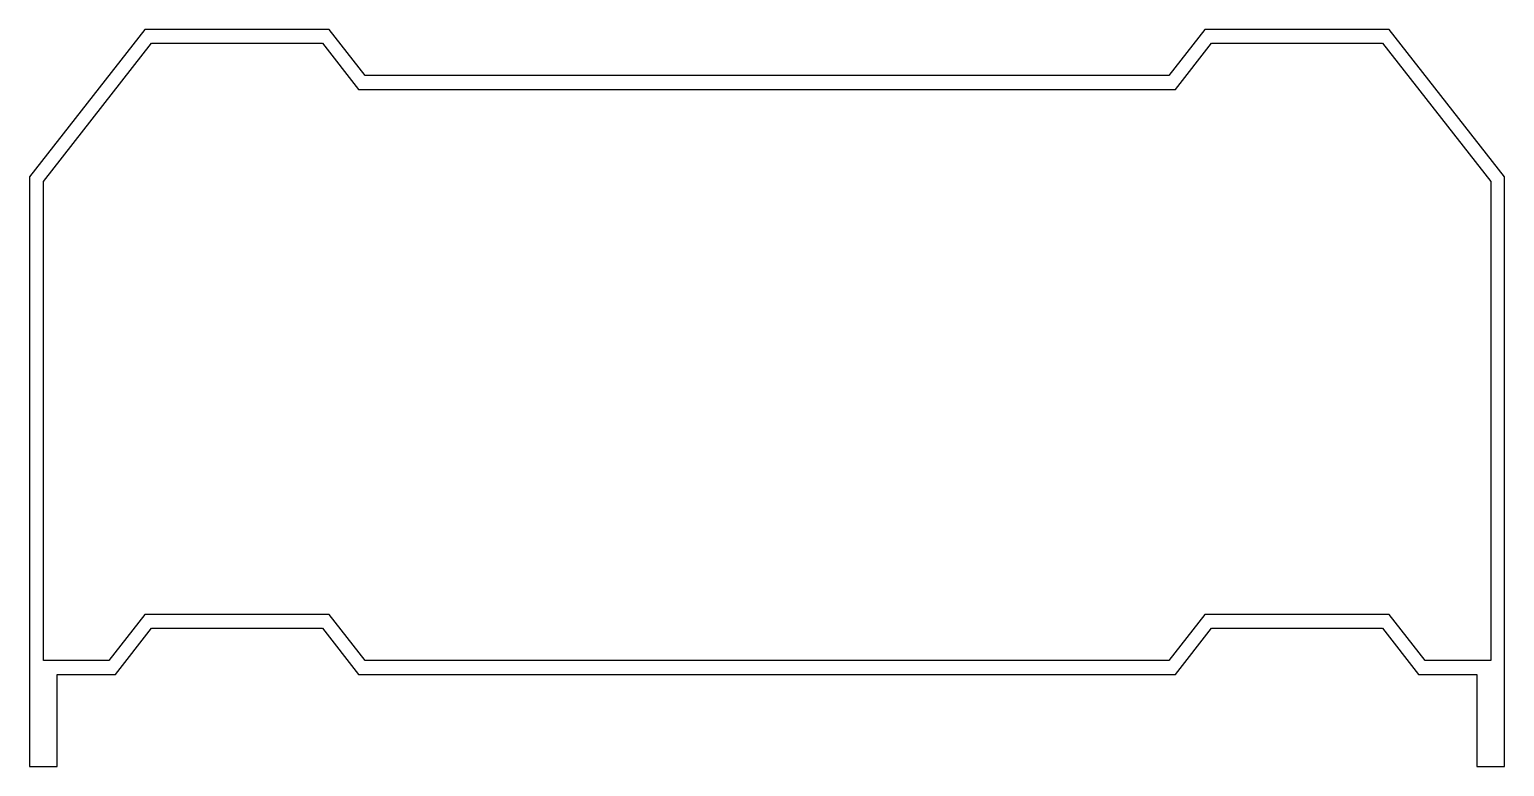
# Model space of a CAD drawing. Extents: x 1.4 to 17.4, y 0.9 to 8.9.
import ezdxf

# ---------------------------------------------------------------- set-up
doc = ezdxf.new("R2010")
doc.units = 0
doc.layers.get('0').update_dxf_attribs({"linetype": 'CONTINUOUS'})

msp = doc.modelspace()

# ---------------------------------------------------------------- linework, layer by layer
at = {"color": 40}
for points in [[(16.178, 8.907), (14.178, 8.907), (13.787, 8.407), (5.068, 8.407), (4.678, 8.907), (2.678, 8.907), (1.428, 7.307), (1.428, 0.907), (1.728, 0.907), (1.728, 1.907), (2.36, 1.907), (2.751, 2.407), (4.605, 2.407), (4.995, 1.907), (13.86, 1.907), (14.251, 2.407), (16.105, 2.407), (16.495, 1.907), (17.128, 1.907), (17.128, 0.907), (17.428, 0.907), (17.428, 7.307)], [(13.86, 8.257), (14.251, 8.757), (16.105, 8.757), (17.278, 7.255), (17.278, 2.057), (16.568, 2.057), (16.178, 2.557), (14.178, 2.557), (13.787, 2.057), (5.068, 2.057), (4.678, 2.557), (2.678, 2.557), (2.287, 2.057), (1.578, 2.057), (1.578, 7.255), (2.751, 8.757), (4.605, 8.757), (4.995, 8.257)]]:
    msp.add_lwpolyline(points, close=True, dxfattribs=at)

doc.saveas('drawing.dxf')
